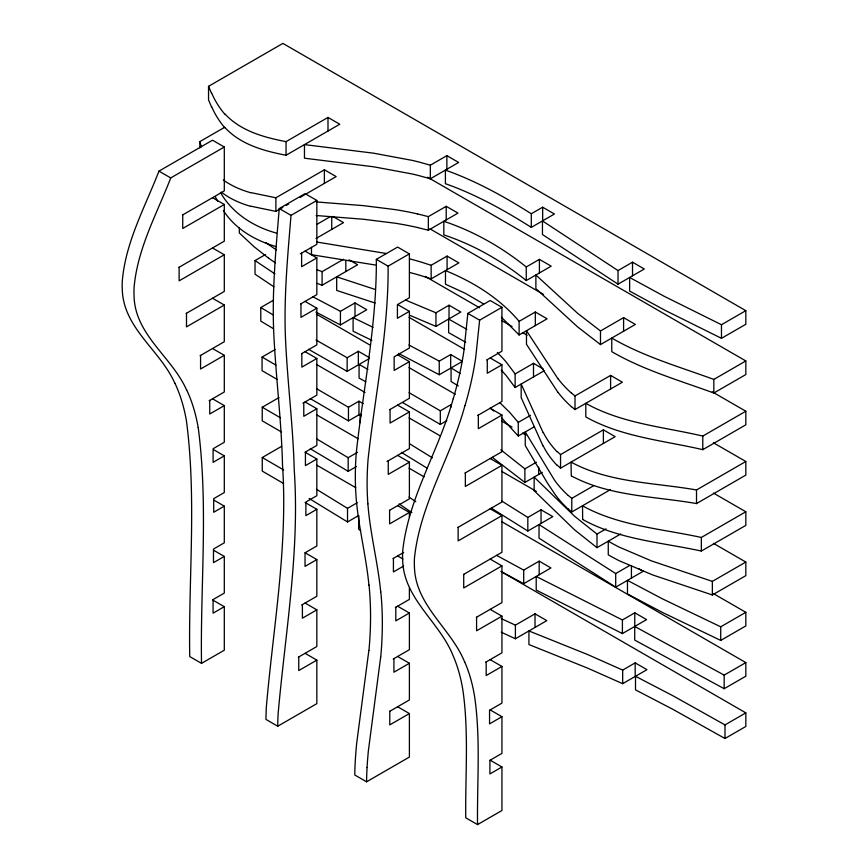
<?xml version="1.0" encoding="UTF-8"?>
<svg xmlns="http://www.w3.org/2000/svg" width="868" height="868" viewBox="0 0 868 868"><rect width="100%" height="100%" fill="white"/><g stroke="black" fill="none" stroke-linecap="round" stroke-linejoin="round"><path stroke-width="1.3" d="M174.902 383.168A251.373 145.13 -60 0 1 186.425 420.828C196.721 498.948 188.389 578.066 189.734 656.566L201.506 663.369C200.28 584.848 208.461 505.751 198.219 427.62M453.172 398.781C439.099 450.503 408.275 497.375 402.676 551.31A91.758 52.981 -60 0 0 402.676 560.728C403.989 598.931 439.382 621.857 452.868 655.134A241.141 139.227 -60 0 1 463.045 691.221C468.883 733.167 465.248 775.623 465.747 817.797L477.53 824.6C477.031 782.426 480.655 739.959 474.829 698.024A241.141 139.227 -60 0 0 464.695 661.883M389.656 409.696L409.392 398.303L409.392 361.63L394.159 370.419L394.159 356.824L409.392 348.025L409.392 311.352L397.414 318.274L397.414 304.668L409.392 297.757L409.392 253.868L397.62 247.076L376.332 259.358C376.799 324.426 363.28 388.246 356.292 452.629A305.634 176.454 -60 0 0 356.086 497.028C358.354 526.67 366.068 555.542 368.943 585.108M409.392 253.868L388.115 266.161C388.582 331.229 375.052 395.048 368.065 459.432A305.634 176.454 -60 0 0 367.869 503.831M367.077 767.529L366.947 769.927A313.153 180.794 -60 0 0 366.556 781.808L354.784 775.005A313.153 180.794 -60 0 1 355.164 763.124L355.294 760.726A389.927 225.127 -60 0 1 356.639 743.637L368.867 650.403M486.785 359.938L501.943 351.182L501.943 307.305L490.17 300.502L467.852 313.391L463.957 350.585A258.078 149.003 -60 0 1 453.226 398.77M501.943 307.305L479.624 320.184L475.729 357.388A258.078 149.003 -60 0 1 465.009 405.573M300.382 253.825L316.842 244.32L316.842 200.443L305.069 193.64L279.236 208.559C275.807 250.635 271.738 292.852 273.865 335.124C276.035 378.546 281.492 421.75 282.523 465.248C288.002 546.569 273.257 626.935 266.292 707.572A389.363 224.801 -60 0 0 265.966 719.42L277.738 726.223L316.842 703.644L316.842 660.125L305.069 653.322M316.842 200.443L291.008 215.351C287.579 257.438 283.521 299.655 285.648 341.927C287.742 384.589 293.124 427.034 294.23 469.762C299.883 551.842 285.214 632.989 278.075 714.375A389.363 224.801 -60 0 0 277.738 726.223M380.651 657.195L368.412 750.44A389.927 225.127 -60 0 0 367.066 767.529M464.944 405.573C450.872 457.306 420.047 504.167 414.459 558.113A91.758 52.981 -60 0 0 414.459 567.531C415.772 605.723 451.165 628.66 464.64 661.937M182.508 215.014L224.302 190.895L224.302 147.007L212.519 140.204L158.952 171.137C145.075 206.931 125.61 241.912 122.312 280.82A88.286 50.973 -60 0 0 122.301 290.14C123.744 328.549 160.385 350.412 174.837 383.233M224.302 147.007L170.736 177.929C156.88 213.734 137.361 248.704 134.084 287.612A88.286 50.973 -60 0 0 134.084 296.943C135.527 335.352 172.168 357.215 186.609 390.036M211.499 106.883L208.537 99.918L208.537 86.323L282.892 43.4L745.829 310.668L745.829 324.274L721.471 338.325L665.018 310.299L630.548 291.594L629.636 291.062L629.636 277.467L663.879 296.118L721.471 324.73L745.829 310.668M199.846 147.799L199.846 141.614L224.758 127.238M224.953 113.968C240.653 131.003 264.056 137.415 286.049 141.636L327.995 117.43L339.768 124.222L286.049 155.242C264.056 151.01 240.653 144.609 224.953 127.574M178.938 267.355L224.302 241.163L224.302 204.49L182.736 228.479L182.736 214.884M250.852 192.598L275.883 197.785L324.382 169.792L336.155 176.584L300.133 197.383M250.852 206.204L275.883 211.38L282.805 207.387M286.277 205.38L288.588 204.056M186.164 313.456L224.302 291.442L224.302 254.769L179.133 280.841L179.133 267.246M316.842 224.411L330.589 216.479M273.887 286.809L255.029 274.19L255.029 260.584L265.478 254.552M430.333 165.202L446.868 155.654L458.651 162.457L430.333 178.797L419.884 175.889A232.581 134.28 0 0 0 412.267 173.991L373.511 166.775L304.462 158.204L304.462 144.609L373.511 153.169L412.267 160.396A232.581 134.28 0 0 1 419.884 162.283L430.333 165.202L430.333 178.797M316.06 238.461L343.511 222.609L332.813 216.436M200.096 355.696L224.302 341.721L224.302 305.037L186.49 326.867L186.49 313.272M300.534 304.017L316.842 294.599L316.842 257.926L301.619 266.715L301.619 253.109M317.102 269.753L322.104 271.651L343.565 259.261M273.442 328.679L260.791 321.138L260.791 307.532L273.225 300.361M417.519 213.929L428.347 216.62L446.217 206.313L457.989 213.105L428.347 230.226L417.519 227.524M317.102 283.348L322.104 285.246L357.605 264.751L349.034 259.814M209.166 400.734L224.302 391.989L224.302 355.316L200.573 369.009L200.573 355.413M301.608 353.677L316.842 344.878L316.842 308.194L300.968 317.363L300.968 303.767M312.599 296.639L340.451 311.33L355.001 302.932L366.773 309.735L340.451 324.936L315.887 312.057M277.044 379.349L262.071 370.669L262.071 357.074L275.08 349.554M409.522 258.827L415.392 260.411A227.839 131.545 0 0 1 421.175 262.093L431.146 265.282L447.085 256.082L458.857 262.885L431.146 278.878L421.175 275.688A227.839 131.545 0 0 0 415.392 274.006L409.522 272.422M531.303 213.767L542.663 207.213L554.435 214.016L531.303 227.373C504.124 210.197 475.805 194.421 445.403 183.701L445.403 170.106C475.805 180.826 504.124 196.602 531.303 213.767L531.303 227.373M201.506 663.369L224.302 650.208L224.302 606.689L213.072 613.166L213.072 599.571L224.302 593.094L224.302 556.421L213.485 562.659L213.485 549.064L224.302 542.815L224.302 506.142L213.702 512.261L213.702 498.655L224.302 492.547L224.302 455.863L213.094 462.329L213.094 448.734L224.302 442.268L224.302 405.595L209.752 413.993L209.752 400.398M302.889 403.208L316.842 395.146L316.842 358.473L301.836 367.142L301.836 353.536M315.985 340.006L347.146 357.746L358.343 351.28L369.052 357.453M281.503 432.004L262.244 420.85L262.244 407.244L279.019 397.566M405.833 300.176L435.942 312.795L449.027 305.232L460.81 312.035L435.942 326.39L409.696 315.258M526.258 266.964L539.408 259.369L551.191 266.161L526.258 280.559C501.682 260.747 473.809 244.884 443.819 234.892L443.819 221.297C473.809 231.289 501.682 247.152 526.258 266.964L526.258 280.559M308.487 349.272L347.146 371.341L358.343 364.875L358.343 351.28M365.754 381.801L359.07 378.057L359.07 364.451L369.019 358.712M301.738 604.974L316.842 596.251L316.842 559.578L305.037 566.392L305.037 552.797L316.842 545.972L316.842 509.299L305.883 515.625L305.883 502.029L316.842 495.704L316.842 459.02L305.428 465.617L305.428 452.011L316.842 445.425L316.842 408.752L303.778 416.293L303.778 402.687M361.099 416.032L358.961 414.796L348.459 420.861L348.459 407.266L358.961 401.2L363.236 403.674M283.619 483.53L262.255 471.118L262.255 457.523L281.601 446.347M408.882 344.987L439.262 361.142L450.676 354.556L462.46 361.359L451.067 367.934L451.067 381.529L458.282 385.891M519.118 334.961L519.118 321.355L535.317 312.003L547.1 318.806L519.118 334.961L501.433 317.254M618.027 270.566L632.522 262.19L644.306 268.993L618.027 284.172L542.457 234.534L542.457 220.928L618.027 270.566L618.027 284.172M398.575 353.406L439.262 374.748L450.676 368.151L450.676 354.556M387.041 461.483L409.392 448.582L409.392 411.909L390.068 423.063L390.068 409.457M477.801 415.403L501.943 401.461L501.943 364.788L487.274 373.251L487.274 359.656M356.39 466.561L348.176 471.302L348.176 457.696L357.562 452.282M446.803 420.665L440.315 424.419L440.315 410.824L451.132 404.564L451.132 407.038M544.127 370.788L515.136 387.529L515.136 373.934L533.505 363.323L543.14 368.889M600.482 330.968L623.593 317.634L635.365 324.426L600.482 344.574L577.589 326.889L535.881 288.599L535.881 275.004L577.589 313.283L600.482 330.968L600.482 344.574M389.472 510.362L409.392 498.85L409.392 462.177L388.256 474.384L388.256 460.789M465.009 473.06L501.943 451.74L501.943 415.056L478.333 428.684L478.333 415.088M358.332 515.711L347.526 521.95L347.526 508.355L357.247 502.735M534.265 426.763L518.272 435.996L518.272 422.401L530.435 415.371M575.007 409.555L575.007 395.96L610.605 375.399L622.389 382.202L575.007 409.555L571.513 406.68M409.392 517.035L409.392 512.456L389.602 523.881L389.602 510.276M457.892 527.451L501.943 502.008L501.943 465.335L465.356 486.46L465.356 472.865M542.305 472.398L524.89 482.445L524.89 468.85L536.381 462.221M560.544 468.178L560.544 454.582L603.39 429.844L615.162 436.647L560.544 468.178L557.256 465.183M393.052 558.569L403.696 552.428M713.832 379.424L745.829 360.947L745.829 374.542L713.832 393.02C679.405 380.401 643.655 370.213 611.766 351.659L611.766 338.053C643.655 356.618 679.405 366.806 713.832 379.424L713.832 393.02M298.288 657.239L316.842 646.53L316.842 609.846L302.4 618.19L302.4 604.595M403.696 566.023L393.421 571.947L393.421 558.352M463.523 574.475L501.943 552.287L501.943 515.614L458.13 540.905L458.13 527.299M527.831 531.032L527.831 517.426L541.046 509.798L552.818 516.601L527.831 531.032L491.245 508.106M610.312 489.715L571.784 511.968L571.784 498.373L593.853 485.624M395.352 607.513L409.392 599.408L409.392 587.94M745.829 411.226L745.829 424.821L702.787 449.667C663.477 440.521 621.586 437.049 585.802 416.922L585.802 403.327C621.564 423.476 663.51 426.882 702.787 436.072L745.829 411.226L712.259 391.848M316.842 660.125L298.755 670.563L298.755 656.967M393.193 659.029L409.392 649.687L409.392 613.003L395.797 620.859L395.797 607.253M476.337 617.343L501.943 602.566L501.943 565.882L463.718 587.962L463.718 574.356M496.55 555.336L523.708 570.092L539.18 561.151L550.952 567.954L523.708 583.687L500.869 571.383M620.707 533.994L597 547.675L597 534.08L606.038 528.872M571.263 475.827L571.057 462.112C609.379 482.944 654.548 482.554 696.516 489.964L745.829 461.494L713.42 442.788M389.537 711.424L409.392 699.955L409.392 663.282L393.92 672.212L393.92 658.617M571.611 476.033C609.868 496.507 654.732 496.214 696.516 503.57L745.829 475.1L745.829 461.494M485.657 662.241L501.943 652.834L501.943 616.161L476.586 630.797L476.586 617.202M501.259 618.602L515.397 625.155L535.024 613.828L546.797 620.631L515.397 638.761L501.259 632.197M638.924 568.811L643.199 571.285L615.705 587.159L615.705 573.564L629.181 565.784M583.632 506.424C619.459 525.943 661.904 528.862 701.344 537.455L745.829 511.773L713.42 493.067M366.556 781.808L409.392 757.07L409.392 713.561L389.775 724.889L389.775 711.283M583.068 519.693C618.992 539.527 661.698 542.413 701.344 551.05L745.829 525.379L745.829 511.773M477.53 824.6L501.943 810.506L501.943 766.986L489.921 773.93L489.921 760.325L501.943 753.391L501.943 716.708L489.552 723.869L489.552 710.274L501.943 703.113L501.943 666.44L486.178 675.543L486.178 661.937M622.41 619.969L634.801 612.808L646.573 619.611L622.41 633.564L536.207 590.066L536.207 576.471L622.41 619.969L622.41 633.564M712.357 581.376L745.829 562.052L745.829 575.647L712.357 594.971L652.736 574.963L619.383 560.815A211.174 121.921 0 0 1 609.379 555.433L608.262 554.782L608.262 541.187L609.379 541.838A211.174 121.921 0 0 0 619.383 547.209L651.423 560.88L712.357 581.376L712.357 594.971M635.17 662.87L635.17 676.465L622.681 683.68L587.56 668.11L528.927 644.544L528.927 630.949L587.56 654.515L622.681 670.085L635.17 662.87L646.953 669.673L635.506 676.28L635.506 689.876L672.754 709.264L724.997 738.494L745.829 726.473L745.829 712.878L501.628 571.893M720.722 626.815L745.829 612.32L745.829 625.926L720.722 640.421L662.208 612.331L627.466 593.962L627.466 580.366L662.208 598.736L720.722 626.815L720.722 640.421M634.692 626.468L724.172 675.109L745.829 662.599L745.829 676.205L724.172 688.704L634.692 640.074L634.801 612.808M635.506 676.28L672.754 695.669L724.997 724.899L745.829 712.878M316.158 201.918L363.301 205.629L394.918 209.579A221.893 128.106 0 0 1 417.53 213.919M316.158 215.514L363.301 219.235L394.918 223.184A221.893 128.106 0 0 1 417.53 227.514M316.603 241.998L386.52 253.554M375.301 265.011L311.482 254.704L311.482 247.293M276.393 233.08C253.662 226.787 232.233 213.3 220.429 192.392M276.393 246.686C255.485 240.696 235.304 229.163 223.347 210.49M375.139 289.435L336.686 276.827L336.686 290.433L375.139 303.041M373.045 327.323L353.102 317.623L353.102 331.229L371.873 340.364M340.386 324.903L340.451 311.33M359.07 364.451L367.923 369.421M402.622 402.578L440.315 424.419M409.088 392.672L440.315 410.824M427.555 177.202L745.829 360.947M429.866 228.805L543.292 294.295M425.244 276.415L479.635 307.814M501.628 320.509L512.044 326.531M522.46 332.542L527.093 335.211M376.332 259.358L388.115 266.161M467.852 313.391L479.624 320.184M279.236 208.559L291.008 215.351M212.519 197.687L224.302 204.49M305.069 251.123L316.842 257.926M397.62 304.549L409.392 311.352M490.17 357.985L501.943 364.788M158.952 171.137L170.736 177.929M409.034 317.33L464.586 349.403M212.519 247.966L224.302 254.769M305.069 301.402L316.842 308.194M397.62 354.828L409.392 361.63M490.17 408.264L501.943 415.056M316.451 314.151L369.692 344.889M409.034 367.609L455.331 394.332M501.628 421.067L512.044 427.078M522.46 433.089L525.932 435.096M713.42 543.335L745.829 562.052M212.519 298.245L224.302 305.037M305.069 351.67L316.842 358.473M397.62 405.106L409.392 411.909M490.17 458.532L501.943 465.335M316.451 364.43L365.059 392.488M409.034 417.888L440.282 435.92M501.628 471.335L536.348 491.386M713.42 593.614L745.829 612.32M212.519 348.513L224.302 355.316M305.069 401.949L316.842 408.752M397.62 455.385L409.392 462.177M490.17 508.811L501.943 515.614M316.451 414.709L358.115 438.763M409.034 468.156L424.083 476.847M501.628 521.614L745.829 662.599M212.519 398.792L224.302 405.595M305.069 452.228L316.842 459.02M397.62 505.653L409.392 512.456M490.17 559.09L501.943 565.882M316.451 464.977L355.804 487.697M213.593 449.689L224.302 455.863M305.069 502.496L316.842 509.299M397.62 555.932L402.969 559.025M490.17 609.358L501.943 616.161M213.593 499.957L224.302 506.142M305.069 552.775L316.842 559.578M397.62 606.211L409.392 613.003M490.17 659.637L501.943 666.44M213.593 550.236L224.302 556.421M305.069 603.054L316.842 609.846M397.62 656.479L409.392 663.282M490.17 709.915L501.943 716.708M212.519 599.896L224.302 606.689M397.62 706.758L409.392 713.561M490.17 760.184L501.943 766.986M583.491 506.348L582.515 505.773L582.656 519.455M262.244 407.244L280.44 417.779M262.255 457.523L283.619 469.924M262.071 357.074L275.97 365.135M316.592 388.701L348.459 407.266M310.18 398.575L348.459 420.861M310.31 448.778L348.176 471.302M316.69 438.915L348.176 457.696M361.511 414.926L360.133 414.123L360.133 422.77M451.067 367.934L460.073 373.392M615.705 573.564L539.028 524.565L539.028 538.16L615.705 587.159M309.127 498.492L347.526 521.95M273.442 315.073L260.791 307.532M316.516 489.292L347.526 508.355M401.352 452.347L427.327 468.297M465.769 342.296L448.647 332.65L448.647 319.055L466.81 329.341M409.696 443.841L432.394 457.837M501.552 500.923L527.831 517.426M483.65 303.984L465.498 293.406L445.479 284.205L445.479 270.61C473.277 281.894 499.621 298.266 519.118 321.355M274.896 273.865L255.029 260.584M358.864 515.722L358.614 529.144L360.676 530.522M399.161 503.896L411.888 512.63M597 534.08L574.486 516.178L534.156 477.107L534.156 490.702L574.486 529.773L597 547.675M408.969 497.006L415.783 501.737M492.21 457.284L524.89 482.445M268.581 258.154L254.074 246.729L239.329 232.971L239.329 228.034M500.847 449.83L524.89 468.85M265.727 242.487L268.581 244.559A206.779 119.383 0 0 0 276.501 249.886M575.007 395.96L571.513 393.074M571.784 498.373L568.323 495.465M571.784 511.968L568.323 509.06M490.311 408.123L493.838 411.02M560.544 454.582L557.256 451.588M499.827 402.665L509.852 412.56L518.272 422.401M501.476 417.79L518.272 435.996M557.874 378.643L526.475 330.708L526.475 344.314L557.874 392.249M515.136 373.934L506.337 362.195A223.868 129.245 0 0 0 497.321 352.603M515.136 387.529L506.337 375.79A223.868 129.245 0 0 0 501.248 370.137M217.727 201.354L215.242 196.602M543.043 432.448L521.169 384.047L521.169 397.642L543.043 446.043M211.499 93.277L208.537 86.323M201.05 145.867L199.846 141.614M380.716 591.911C377.862 562.334 370.083 533.462 367.891 503.809M724.997 724.899L724.997 738.494M724.172 675.109L724.172 688.704M721.471 324.73L721.471 338.325M702.787 436.072L702.787 449.667M701.344 537.455L701.344 551.05M696.516 489.964L696.516 503.57M632.522 262.19L632.522 275.796M631.427 565.719L631.427 578.077M623.593 317.634L623.593 331.229M622.681 670.085L622.681 683.68M610.605 375.399L610.605 389.005M603.39 429.844L603.39 443.439M542.663 207.213L542.663 220.808M541.046 509.798L541.046 523.404M539.408 259.369L539.408 272.964M539.18 561.151L539.18 574.757M538.681 467.071L538.681 474.492M535.317 312.003L535.317 325.598M535.024 613.828L535.024 627.423M533.505 363.323L533.505 376.929M523.708 570.092L523.708 583.687M515.397 625.155L515.397 638.761M449.027 305.232L449.027 318.827M447.085 256.082L447.085 269.688M446.868 155.654L446.868 169.249M446.217 206.313L446.217 219.908M439.262 361.142L439.262 374.748M435.942 312.795L435.942 326.39M431.146 265.282L431.146 278.878M428.347 216.62L428.347 230.226M358.961 401.2L358.961 414.796M355.001 302.932L355.001 316.538M347.146 357.746L347.146 371.341M345.822 260.433L345.822 271.554M331.739 217.043L331.739 229.412M327.995 117.43L327.995 131.025M324.382 169.792L324.382 183.387M322.104 271.651L322.104 285.246M286.049 141.636L286.049 155.242M275.883 197.785L275.883 211.38M224.682 127.65A180.956 104.475 0 0 1 211.759 106.84M224.682 114.044A180.956 104.475 0 0 1 211.759 93.245M250.722 206.356A80.453 46.449 0 0 1 221.481 192.208M201.409 146.92A223.152 128.833 0 0 1 201.094 145.867M250.722 192.75A80.453 46.449 0 0 1 223.336 180.012M571.415 406.712A177.549 102.5 0 0 1 557.95 392.227M571.415 393.106A177.549 102.5 0 0 1 557.95 378.622M275.481 262.83A206.779 119.383 0 0 1 268.559 258.165M556.985 465.27A164.302 94.862 0 0 1 543.26 446.011M556.985 451.664A164.302 94.862 0 0 1 543.26 432.416M568.204 509.104A173.524 100.189 0 0 1 554.478 493.534L547.296 482.825L525.259 445.555L525.259 431.96L554.381 479.961A173.524 100.189 0 0 0 568.204 495.509M186.685 389.96A251.373 145.13 -60 0 1 198.208 427.631M369.019 585.054A361.229 208.559 -60 0 1 368.954 650.36M380.802 591.846A361.229 208.559 -60 0 1 380.726 657.163"/></g></svg>
